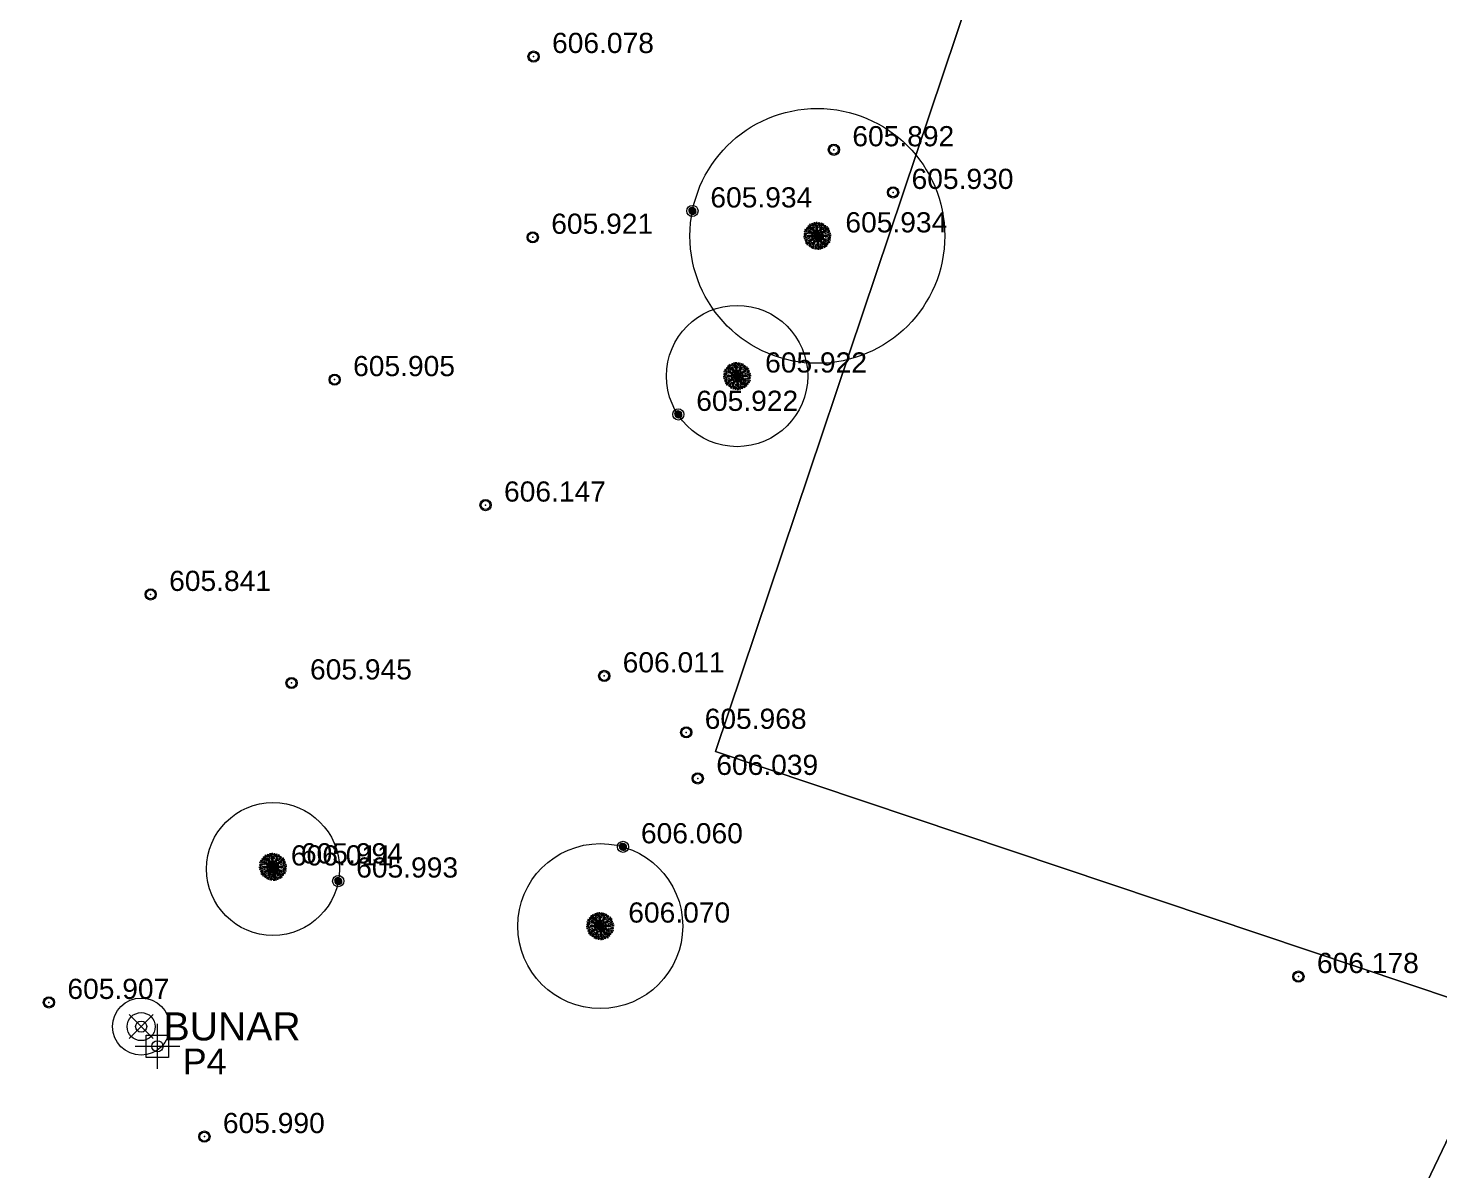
# Model space of a CAD drawing. Header units: metres. Extents: x 7508213 to 7508396, y 4696547 to 4696848.
# Drawn here: x 7508340.68 to 7508365.85, y 4696781.61 to 4696801.97 of the extents above; entities that cross this region are included whole.
import ezdxf

# ---------------------------------------------------------------- set-up
doc = ezdxf.new("R2010")
doc.units = ezdxf.units.M
doc.header["$PDMODE"] = 32
doc.header["$PDSIZE"] = 0.2
for name, color, linetype, lineweight in [('Bunar', 5, 'Continuous', 0), ('Matjet', 210, 'Continuous', 0), ('Parc-Kojshi', 251, 'Continuous', 0), ('Parc-Re', 7, 'Continuous', 0), ('peme', 3, 'Continuous', 0), ('rrjet', 7, 'Continuous', 0)]:
    doc.layers.add(name, color=color, linetype=linetype, lineweight=lineweight)
doc.layers.add('peme kurorat', color=7, linetype='Continuous', lineweight=0, true_color=0x6dc43b)
doc.styles.get("Standard").update_dxf_attribs({"font": 'arial.ttf'})

# ---------------------------------------------------------------- blocks, each defined once
blk = doc.blocks.new('*U58')
at = {"color": 0, "linetype": 'ByBlock', "lineweight": -2, "transparency": 16777216}
blk.add_line((0, 0), (0, 0), dxfattribs=at)
blk.add_circle((0, 0), 0.5, dxfattribs=at)
blk = doc.blocks.new('*U1229', base_point=(7508363.344, 4696785.058, 606.178))
at = {"layer": 'Matjet', "linetype": 'ByBlock', "insert": (7508363.674, 4696785.298, 606.178), "char_height": 0.36, "attachment_point": 4}
blk.add_mtext('606.178', dxfattribs=at)
blk = doc.blocks.new('*U1230', base_point=(7508363.344, 4696785.058, 606.178))
at = {"layer": 'Matjet', "linetype": 'ByBlock', "lineweight": -2}
blk.add_blockref('*U1229', (7508363.344, 4696785.058, 606.178), dxfattribs=at)
blk = doc.blocks.new('*U1231', base_point=(7508363.344, 4696785.058, 606.178))
at = {"layer": 'Matjet', "linetype": 'ByBlock', "lineweight": -2}
blk.add_blockref('*U1230', (7508363.344, 4696785.058, 606.178), dxfattribs=at)
at = {"layer": 'Matjet', "linetype": 'ByBlock', "lineweight": -2, "xscale": 0.1599999968, "yscale": 0.1599999968, "zscale": 0.1599999968}
blk.add_blockref('*U58', (7508363.344, 4696785.058, 606.178), dxfattribs=at)
blk = doc.blocks.new('*U1232', base_point=(7508352.629, 4696788.592, 606.039))
at = {"layer": 'Matjet', "linetype": 'ByBlock', "insert": (7508352.959, 4696788.832, 606.039), "char_height": 0.36, "attachment_point": 4}
blk.add_mtext('606.039', dxfattribs=at)
blk = doc.blocks.new('*U1233', base_point=(7508352.629, 4696788.592, 606.039))
at = {"layer": 'Matjet', "linetype": 'ByBlock', "lineweight": -2}
blk.add_blockref('*U1232', (7508352.629, 4696788.592, 606.039), dxfattribs=at)
blk = doc.blocks.new('*U1234', base_point=(7508352.629, 4696788.592, 606.039))
at = {"layer": 'Matjet', "linetype": 'ByBlock', "lineweight": -2}
blk.add_blockref('*U1233', (7508352.629, 4696788.592, 606.039), dxfattribs=at)
at = {"layer": 'Matjet', "linetype": 'ByBlock', "lineweight": -2, "xscale": 0.1599999968, "yscale": 0.1599999968, "zscale": 0.1599999968}
blk.add_blockref('*U58', (7508352.629, 4696788.592, 606.039), dxfattribs=at)
blk = doc.blocks.new('Tree 6')
at = {"color": 0, "linetype": 'ByBlock', "lineweight": -2}
for p, q in [((-0.092, 0.014), (-0.121, 0.015)), ((-0.089, 0.03), (-0.118, 0.039)), ((-0.069, 0.015), (-0.117, 0.025)), ((-0.1, 0.008), (-0.116, 0.006)), ((-0.091, 0.041), (-0.112, 0.052)), ((-0.09, 0.049), (-0.11, 0.058)), ((-0.048, 0.019), (-0.102, 0.04)), ((-0.083, 0.057), (-0.098, 0.064)), ((-0.073, 0.058), (-0.097, 0.073)), ((-0.044, 0.002), (-0.094, 0.005)), ((-0.052, 0.048), (-0.089, 0.08)), ((-0.044, 0.024), (-0.085, 0.046)), ((-0.062, 0.07), (-0.083, 0.093)), ((-0.037, 0.024), (-0.079, 0.051)), ((-0.058, 0.08), (-0.071, 0.101)), ((-0.032, 0.041), (-0.069, 0.086)), ((-0.054, 0.087), (-0.066, 0.106)), ((-0.019, 0.005), (-0.057, 0.015)), ((-0.043, 0.09), (-0.053, 0.104)), ((-0.026, 0.043), (-0.051, 0.082)), ((-0.034, 0.087), (-0.048, 0.112)), ((-0.02, 0.039), (-0.043, 0.084)), ((0, 0), (-0.042, -0.001)), ((-0.014, 0.014), (-0.041, 0.042)), ((-0.021, 0.067), (-0.037, 0.114)), ((0, 0), (-0.037, 0.02)), ((0, 0), (-0.036, -0.022)), ((0, 0), (-0.034, 0.002)), ((0, 0), (-0.03, -0.015)), ((0, 0), (-0.028, 0.018)), ((-0.018, 0.092), (-0.025, 0.121)), ((0, 0), (-0.022, 0.036)), ((0, 0), (-0.02, -0.037)), ((0, 0), (-0.018, -0.028)), ((-0.007, 0.051), (-0.016, 0.109)), ((-0.005, 0.019), (-0.015, 0.057)), ((0, 0), (-0.015, 0.03)), ((-0.01, 0.099), (-0.011, 0.123)), ((-0.003, 0.102), (-0.004, 0.124)), ((-0.001, 0.05), (-0.003, 0.096)), ((0, 0), (-0.002, -0.034)), ((0, 0), (-0.001, 0.042)), ((0, 0), (0.02, 0.037)), ((0, 0), (0.002, 0.034)), ((0, 0), (0.018, 0.028)), ((0, 0), (0.036, 0.022)), ((0, 0), (0.03, 0.015)), ((0, 0), (0.042, 0.001)), ((0, 0), (0.015, -0.03)), ((0, 0), (0.001, -0.042)), ((0, 0), (0.034, -0.002)), ((0, 0), (0.037, -0.02)), ((0, 0), (0.028, -0.018)), ((0, 0), (0.022, -0.036)), ((0.002, 0.044), (0.005, 0.094)), ((0.005, 0.019), (0.015, 0.057)), ((0.008, 0.1), (0.006, 0.116)), ((0.014, 0.092), (0.015, 0.121)), ((0.014, 0.014), (0.042, 0.041)), ((0.015, 0.069), (0.025, 0.117)), ((0.019, 0.048), (0.04, 0.102)), ((0.019, 0.005), (0.057, 0.015)), ((0.024, 0.044), (0.046, 0.085)), ((0.024, 0.037), (0.051, 0.079)), ((0.03, 0.089), (0.039, 0.118)), ((0.039, 0.02), (0.084, 0.043)), ((0.041, 0.091), (0.052, 0.112)), ((0.041, 0.032), (0.086, 0.069)), ((0.043, 0.026), (0.082, 0.051)), ((0.048, 0.052), (0.08, 0.089)), ((0.049, 0.09), (0.058, 0.11)), ((0.05, 0.001), (0.096, 0.003)), ((0.051, 0.007), (0.109, 0.016)), ((0.057, 0.083), (0.064, 0.098)), ((0.058, 0.073), (0.073, 0.097)), ((0.067, 0.021), (0.114, 0.037)), ((0.07, 0.062), (0.093, 0.083)), ((0.08, 0.058), (0.101, 0.071)), ((0.087, 0.054), (0.106, 0.066)), ((0.087, 0.034), (0.112, 0.048)), ((0.09, 0.043), (0.104, 0.053)), ((0.092, 0.018), (0.121, 0.025)), ((0.099, 0.01), (0.123, 0.011)), ((0.102, 0.003), (0.124, 0.004)), ((-0.102, -0.003), (-0.124, -0.004)), ((-0.099, -0.01), (-0.123, -0.011)), ((-0.092, -0.018), (-0.121, -0.025)), ((-0.067, -0.021), (-0.114, -0.037)), ((-0.087, -0.034), (-0.112, -0.048)), ((-0.051, -0.007), (-0.109, -0.016)), ((-0.087, -0.054), (-0.106, -0.066)), ((-0.09, -0.043), (-0.104, -0.053)), ((-0.08, -0.058), (-0.101, -0.071)), ((-0.05, -0.001), (-0.096, -0.003)), ((-0.07, -0.062), (-0.093, -0.083)), ((-0.041, -0.032), (-0.086, -0.069)), ((-0.039, -0.02), (-0.084, -0.043)), ((-0.043, -0.026), (-0.082, -0.051)), ((-0.048, -0.052), (-0.08, -0.089)), ((-0.058, -0.073), (-0.073, -0.097)), ((-0.057, -0.083), (-0.064, -0.098)), ((-0.049, -0.09), (-0.058, -0.11)), ((-0.019, -0.005), (-0.057, -0.015)), ((-0.041, -0.091), (-0.052, -0.112)), ((-0.024, -0.037), (-0.051, -0.079)), ((-0.024, -0.044), (-0.046, -0.085)), ((-0.014, -0.014), (-0.042, -0.041)), ((-0.019, -0.048), (-0.04, -0.102)), ((-0.03, -0.089), (-0.039, -0.118)), ((-0.015, -0.069), (-0.025, -0.117)), ((-0.005, -0.019), (-0.015, -0.057)), ((-0.014, -0.092), (-0.015, -0.121)), ((-0.008, -0.1), (-0.006, -0.116)), ((-0.002, -0.044), (-0.005, -0.094)), ((0.001, -0.05), (0.003, -0.096)), ((0.003, -0.102), (0.004, -0.124)), ((0.005, -0.019), (0.015, -0.057)), ((0.007, -0.051), (0.016, -0.109)), ((0.01, -0.099), (0.011, -0.123)), ((0.014, -0.014), (0.041, -0.042)), ((0.018, -0.092), (0.025, -0.121)), ((0.019, -0.005), (0.057, -0.015)), ((0.02, -0.039), (0.043, -0.084)), ((0.021, -0.067), (0.037, -0.114)), ((0.026, -0.043), (0.051, -0.082)), ((0.032, -0.041), (0.069, -0.086)), ((0.034, -0.087), (0.048, -0.112)), ((0.037, -0.024), (0.079, -0.051)), ((0.043, -0.09), (0.053, -0.104)), ((0.044, -0.002), (0.094, -0.005)), ((0.044, -0.024), (0.085, -0.046)), ((0.048, -0.019), (0.102, -0.04)), ((0.052, -0.048), (0.089, -0.08)), ((0.054, -0.087), (0.066, -0.106)), ((0.058, -0.08), (0.071, -0.101)), ((0.062, -0.07), (0.083, -0.093)), ((0.069, -0.015), (0.117, -0.025)), ((0.073, -0.058), (0.097, -0.073)), ((0.083, -0.057), (0.098, -0.064)), ((0.089, -0.03), (0.118, -0.039)), ((0.09, -0.049), (0.11, -0.058)), ((0.091, -0.041), (0.112, -0.052)), ((0.092, -0.014), (0.121, -0.015)), ((0.1, -0.008), (0.116, -0.006))]:
    blk.add_line(p, q, dxfattribs=at)
blk = doc.blocks.new('*U1235', base_point=(7508350.889, 4696785.958, 606.07))
at = {"layer": 'peme', "linetype": 'ByBlock', "insert": (7508351.389, 4696786.198, 606.07), "char_height": 0.36, "attachment_point": 4}
blk.add_mtext('{\\C256;606.070}', dxfattribs=at)
blk = doc.blocks.new('*U1236', base_point=(7508350.889, 4696785.958, 606.07))
at = {"layer": 'peme', "linetype": 'ByBlock', "lineweight": -2}
blk.add_blockref('*U1235', (7508350.889, 4696785.958, 606.07), dxfattribs=at)
blk = doc.blocks.new('*U1237', base_point=(7508350.889, 4696785.958, 606.07))
at = {"layer": 'peme', "linetype": 'ByBlock', "lineweight": -2, "xscale": 2.009810507619478, "yscale": 2.009810507619478, "zscale": 2.009810507619478}
blk.add_blockref('Tree 6', (7508350.889, 4696785.958, 606.07), dxfattribs=at)
at = {"layer": 'peme', "linetype": 'ByBlock', "lineweight": -2}
blk.add_blockref('*U1236', (7508350.889, 4696785.958, 606.07), dxfattribs=at)
blk = doc.blocks.new('*U1238', base_point=(7508351.295, 4696787.372, 606.06))
at = {"layer": 'peme kurorat', "linetype": 'ByBlock', "insert": (7508351.615, 4696787.612, 606.06), "char_height": 0.36, "attachment_point": 4}
blk.add_mtext('{\\C256;606.060}', dxfattribs=at)
blk = doc.blocks.new('*U1239', base_point=(7508351.295, 4696787.372, 606.06))
at = {"layer": 'peme kurorat', "linetype": 'ByBlock', "lineweight": -2}
blk.add_blockref('*U1238', (7508351.295, 4696787.372, 606.06), dxfattribs=at)
blk = doc.blocks.new('*U1240', base_point=(7508351.295, 4696787.372, 606.06))
at = {"layer": 'peme kurorat', "linetype": 'ByBlock', "lineweight": -2}
blk.add_blockref('*U1239', (7508351.295, 4696787.372, 606.06), dxfattribs=at)
at = {"layer": 'peme kurorat', "linetype": 'ByBlock', "lineweight": -2, "xscale": 0.5627469421334539, "yscale": 0.5627469421334539, "zscale": 0.5627469421334539}
blk.add_blockref('Tree 6', (7508351.295, 4696787.372, 606.06), dxfattribs=at)
blk = doc.blocks.new('*U1241', base_point=(7508345.05, 4696786.977, 606.011))
at = {"layer": 'peme kurorat', "linetype": 'ByBlock', "insert": (7508345.37, 4696787.217, 606.011), "char_height": 0.36, "attachment_point": 4}
blk.add_mtext('{\\C256;606.011}', dxfattribs=at)
blk = doc.blocks.new('*U1242', base_point=(7508345.05, 4696786.977, 606.011))
at = {"layer": 'peme kurorat', "linetype": 'ByBlock', "lineweight": -2}
blk.add_blockref('*U1241', (7508345.05, 4696786.977, 606.011), dxfattribs=at)
blk = doc.blocks.new('*U1243', base_point=(7508345.05, 4696786.977, 606.011))
at = {"layer": 'peme kurorat', "linetype": 'ByBlock', "lineweight": -2}
blk.add_blockref('*U1242', (7508345.05, 4696786.977, 606.011), dxfattribs=at)
at = {"layer": 'peme kurorat', "linetype": 'ByBlock', "lineweight": -2, "xscale": 0.5627469421334539, "yscale": 0.5627469421334539, "zscale": 0.5627469421334539}
blk.add_blockref('Tree 6', (7508345.05, 4696786.977, 606.011), dxfattribs=at)
blk = doc.blocks.new('*U1244', base_point=(7508345.049, 4696787.014, 605.994))
at = {"layer": 'peme', "linetype": 'ByBlock', "insert": (7508345.549, 4696787.254, 605.994), "char_height": 0.36, "attachment_point": 4}
blk.add_mtext('{\\C256;605.994}', dxfattribs=at)
blk = doc.blocks.new('*U1245', base_point=(7508345.049, 4696787.014, 605.994))
at = {"layer": 'peme', "linetype": 'ByBlock', "lineweight": -2}
blk.add_blockref('*U1244', (7508345.049, 4696787.014, 605.994), dxfattribs=at)
blk = doc.blocks.new('*U1246', base_point=(7508345.049, 4696787.014, 605.994))
at = {"layer": 'peme', "linetype": 'ByBlock', "lineweight": -2}
blk.add_blockref('*U1245', (7508345.049, 4696787.014, 605.994), dxfattribs=at)
at = {"layer": 'peme', "linetype": 'ByBlock', "lineweight": -2, "xscale": 2.009810507619478, "yscale": 2.009810507619478, "zscale": 2.009810507619478}
blk.add_blockref('Tree 6', (7508345.049, 4696787.014, 605.994), dxfattribs=at)
blk = doc.blocks.new('*U1247', base_point=(7508346.215, 4696786.761, 605.993))
at = {"layer": 'peme kurorat', "linetype": 'ByBlock', "insert": (7508346.535, 4696787.001, 605.993), "char_height": 0.36, "attachment_point": 4}
blk.add_mtext('{\\C256;605.993}', dxfattribs=at)
blk = doc.blocks.new('*U1248', base_point=(7508346.215, 4696786.761, 605.993))
at = {"layer": 'peme kurorat', "linetype": 'ByBlock', "lineweight": -2}
blk.add_blockref('*U1247', (7508346.215, 4696786.761, 605.993), dxfattribs=at)
blk = doc.blocks.new('*U1249', base_point=(7508346.215, 4696786.761, 605.993))
at = {"layer": 'peme kurorat', "linetype": 'ByBlock', "lineweight": -2}
blk.add_blockref('*U1248', (7508346.215, 4696786.761, 605.993), dxfattribs=at)
at = {"layer": 'peme kurorat', "linetype": 'ByBlock', "lineweight": -2, "xscale": 0.5627469421334539, "yscale": 0.5627469421334539, "zscale": 0.5627469421334539}
blk.add_blockref('Tree 6', (7508346.215, 4696786.761, 605.993), dxfattribs=at)
blk = doc.blocks.new('*U1250', base_point=(7508343.827, 4696782.203, 605.99))
at = {"layer": 'Matjet', "linetype": 'ByBlock', "insert": (7508344.157, 4696782.443, 605.99), "char_height": 0.36, "attachment_point": 4}
blk.add_mtext('605.990', dxfattribs=at)
blk = doc.blocks.new('*U1251', base_point=(7508343.827, 4696782.203, 605.99))
at = {"layer": 'Matjet', "linetype": 'ByBlock', "lineweight": -2}
blk.add_blockref('*U1250', (7508343.827, 4696782.203, 605.99), dxfattribs=at)
blk = doc.blocks.new('*U1252', base_point=(7508343.827, 4696782.203, 605.99))
at = {"layer": 'Matjet', "linetype": 'ByBlock', "lineweight": -2}
blk.add_blockref('*U1251', (7508343.827, 4696782.203, 605.99), dxfattribs=at)
at = {"layer": 'Matjet', "linetype": 'ByBlock', "lineweight": -2, "xscale": 0.1599999968, "yscale": 0.1599999968, "zscale": 0.1599999968}
blk.add_blockref('*U58', (7508343.827, 4696782.203, 605.99), dxfattribs=at)
blk = doc.blocks.new('*U1277', base_point=(7508341.053, 4696784.596, 605.907))
at = {"layer": 'Matjet', "linetype": 'ByBlock', "insert": (7508341.383, 4696784.836, 605.907), "char_height": 0.36, "attachment_point": 4}
blk.add_mtext('605.907', dxfattribs=at)
blk = doc.blocks.new('*U1278', base_point=(7508341.053, 4696784.596, 605.907))
at = {"layer": 'Matjet', "linetype": 'ByBlock', "lineweight": -2}
blk.add_blockref('*U1277', (7508341.053, 4696784.596, 605.907), dxfattribs=at)
blk = doc.blocks.new('*U1279', base_point=(7508341.053, 4696784.596, 605.907))
at = {"layer": 'Matjet', "linetype": 'ByBlock', "lineweight": -2}
blk.add_blockref('*U1278', (7508341.053, 4696784.596, 605.907), dxfattribs=at)
at = {"layer": 'Matjet', "linetype": 'ByBlock', "lineweight": -2, "xscale": 0.1599999968, "yscale": 0.1599999968, "zscale": 0.1599999968}
blk.add_blockref('*U58', (7508341.053, 4696784.596, 605.907), dxfattribs=at)
blk = doc.blocks.new('*U1280', base_point=(7508342.868, 4696791.874, 605.841))
at = {"layer": 'Matjet', "linetype": 'ByBlock', "insert": (7508343.198, 4696792.114, 605.841), "char_height": 0.36, "attachment_point": 4}
blk.add_mtext('605.841', dxfattribs=at)
blk = doc.blocks.new('*U1281', base_point=(7508342.868, 4696791.874, 605.841))
at = {"layer": 'Matjet', "linetype": 'ByBlock', "lineweight": -2}
blk.add_blockref('*U1280', (7508342.868, 4696791.874, 605.841), dxfattribs=at)
blk = doc.blocks.new('*U1282', base_point=(7508342.868, 4696791.874, 605.841))
at = {"layer": 'Matjet', "linetype": 'ByBlock', "lineweight": -2}
blk.add_blockref('*U1281', (7508342.868, 4696791.874, 605.841), dxfattribs=at)
at = {"layer": 'Matjet', "linetype": 'ByBlock', "lineweight": -2, "xscale": 0.1599999968, "yscale": 0.1599999968, "zscale": 0.1599999968}
blk.add_blockref('*U58', (7508342.868, 4696791.874, 605.841), dxfattribs=at)
blk = doc.blocks.new('*U1313', base_point=(7508352.422, 4696789.414, 605.968))
at = {"layer": 'Matjet', "linetype": 'ByBlock', "insert": (7508352.752, 4696789.654, 605.968), "char_height": 0.36, "attachment_point": 4}
blk.add_mtext('605.968', dxfattribs=at)
blk = doc.blocks.new('*U1314', base_point=(7508352.422, 4696789.414, 605.968))
at = {"layer": 'Matjet', "linetype": 'ByBlock', "lineweight": -2}
blk.add_blockref('*U1313', (7508352.422, 4696789.414, 605.968), dxfattribs=at)
blk = doc.blocks.new('*U1315', base_point=(7508352.422, 4696789.414, 605.968))
at = {"layer": 'Matjet', "linetype": 'ByBlock', "lineweight": -2}
blk.add_blockref('*U1314', (7508352.422, 4696789.414, 605.968), dxfattribs=at)
at = {"layer": 'Matjet', "linetype": 'ByBlock', "lineweight": -2, "xscale": 0.1599999968, "yscale": 0.1599999968, "zscale": 0.1599999968}
blk.add_blockref('*U58', (7508352.422, 4696789.414, 605.968), dxfattribs=at)
blk = doc.blocks.new('*U1316', base_point=(7508350.959, 4696790.421, 606.011))
at = {"layer": 'Matjet', "linetype": 'ByBlock', "insert": (7508351.289, 4696790.661, 606.011), "char_height": 0.36, "attachment_point": 4}
blk.add_mtext('606.011', dxfattribs=at)
blk = doc.blocks.new('*U1317', base_point=(7508350.959, 4696790.421, 606.011))
at = {"layer": 'Matjet', "linetype": 'ByBlock', "lineweight": -2}
blk.add_blockref('*U1316', (7508350.959, 4696790.421, 606.011), dxfattribs=at)
blk = doc.blocks.new('*U1318', base_point=(7508350.959, 4696790.421, 606.011))
at = {"layer": 'Matjet', "linetype": 'ByBlock', "lineweight": -2}
blk.add_blockref('*U1317', (7508350.959, 4696790.421, 606.011), dxfattribs=at)
at = {"layer": 'Matjet', "linetype": 'ByBlock', "lineweight": -2, "xscale": 0.1599999968, "yscale": 0.1599999968, "zscale": 0.1599999968}
blk.add_blockref('*U58', (7508350.959, 4696790.421, 606.011), dxfattribs=at)
blk = doc.blocks.new('*U1319', base_point=(7508349.685, 4696798.245, 605.921))
at = {"layer": 'Matjet', "linetype": 'ByBlock', "insert": (7508350.015, 4696798.485, 605.921), "char_height": 0.36, "attachment_point": 4}
blk.add_mtext('605.921', dxfattribs=at)
blk = doc.blocks.new('*U1320', base_point=(7508349.685, 4696798.245, 605.921))
at = {"layer": 'Matjet', "linetype": 'ByBlock', "lineweight": -2}
blk.add_blockref('*U1319', (7508349.685, 4696798.245, 605.921), dxfattribs=at)
blk = doc.blocks.new('*U1321', base_point=(7508349.685, 4696798.245, 605.921))
at = {"layer": 'Matjet', "linetype": 'ByBlock', "lineweight": -2}
blk.add_blockref('*U1320', (7508349.685, 4696798.245, 605.921), dxfattribs=at)
at = {"layer": 'Matjet', "linetype": 'ByBlock', "lineweight": -2, "xscale": 0.1599999968, "yscale": 0.1599999968, "zscale": 0.1599999968}
blk.add_blockref('*U58', (7508349.685, 4696798.245, 605.921), dxfattribs=at)
blk = doc.blocks.new('*U1322', base_point=(7508352.282, 4696795.086, 605.922))
at = {"layer": 'peme kurorat', "linetype": 'ByBlock', "insert": (7508352.602, 4696795.326, 605.922), "char_height": 0.36, "attachment_point": 4}
blk.add_mtext('{\\C256;605.922}', dxfattribs=at)
blk = doc.blocks.new('*U1323', base_point=(7508352.282, 4696795.086, 605.922))
at = {"layer": 'peme kurorat', "linetype": 'ByBlock', "lineweight": -2}
blk.add_blockref('*U1322', (7508352.282, 4696795.086, 605.922), dxfattribs=at)
blk = doc.blocks.new('*U1324', base_point=(7508352.282, 4696795.086, 605.922))
at = {"layer": 'peme kurorat', "linetype": 'ByBlock', "lineweight": -2}
blk.add_blockref('*U1323', (7508352.282, 4696795.086, 605.922), dxfattribs=at)
at = {"layer": 'peme kurorat', "linetype": 'ByBlock', "lineweight": -2, "xscale": 0.5627469421334539, "yscale": 0.5627469421334539, "zscale": 0.5627469421334539}
blk.add_blockref('Tree 6', (7508352.282, 4696795.086, 605.922), dxfattribs=at)
blk = doc.blocks.new('*U1325', base_point=(7508353.33, 4696795.77, 605.922))
at = {"layer": 'peme', "linetype": 'ByBlock', "insert": (7508353.83, 4696796.01, 605.922), "char_height": 0.36, "attachment_point": 4}
blk.add_mtext('{\\C256;605.922}', dxfattribs=at)
blk = doc.blocks.new('*U1326', base_point=(7508353.33, 4696795.77, 605.922))
at = {"layer": 'peme', "linetype": 'ByBlock', "lineweight": -2}
blk.add_blockref('*U1325', (7508353.33, 4696795.77, 605.922), dxfattribs=at)
blk = doc.blocks.new('*U1327', base_point=(7508353.33, 4696795.77, 605.922))
at = {"layer": 'peme', "linetype": 'ByBlock', "lineweight": -2, "xscale": 2.009810507619478, "yscale": 2.009810507619478, "zscale": 2.009810507619478}
blk.add_blockref('Tree 6', (7508353.33, 4696795.77, 605.922), dxfattribs=at)
at = {"layer": 'peme', "linetype": 'ByBlock', "lineweight": -2}
blk.add_blockref('*U1326', (7508353.33, 4696795.77, 605.922), dxfattribs=at)
blk = doc.blocks.new('*U1328', base_point=(7508352.533, 4696798.715, 605.934))
at = {"layer": 'peme kurorat', "linetype": 'ByBlock', "insert": (7508352.853, 4696798.955, 605.934), "char_height": 0.36, "attachment_point": 4}
blk.add_mtext('{\\C256;605.934}', dxfattribs=at)
blk = doc.blocks.new('*U1329', base_point=(7508352.533, 4696798.715, 605.934))
at = {"layer": 'peme kurorat', "linetype": 'ByBlock', "lineweight": -2}
blk.add_blockref('*U1328', (7508352.533, 4696798.715, 605.934), dxfattribs=at)
blk = doc.blocks.new('*U1330', base_point=(7508352.533, 4696798.715, 605.934))
at = {"layer": 'peme kurorat', "linetype": 'ByBlock', "lineweight": -2}
blk.add_blockref('*U1329', (7508352.533, 4696798.715, 605.934), dxfattribs=at)
at = {"layer": 'peme kurorat', "linetype": 'ByBlock', "lineweight": -2, "xscale": 0.5627469421334539, "yscale": 0.5627469421334539, "zscale": 0.5627469421334539}
blk.add_blockref('Tree 6', (7508352.533, 4696798.715, 605.934), dxfattribs=at)
blk = doc.blocks.new('*U1331', base_point=(7508354.762, 4696798.27, 605.934))
at = {"layer": 'peme', "linetype": 'ByBlock', "insert": (7508355.262, 4696798.51, 605.934), "char_height": 0.36, "attachment_point": 4}
blk.add_mtext('{\\C256;605.934}', dxfattribs=at)
blk = doc.blocks.new('*U1332', base_point=(7508354.762, 4696798.27, 605.934))
at = {"layer": 'peme', "linetype": 'ByBlock', "lineweight": -2}
blk.add_blockref('*U1331', (7508354.762, 4696798.27, 605.934), dxfattribs=at)
blk = doc.blocks.new('*U1333', base_point=(7508354.762, 4696798.27, 605.934))
at = {"layer": 'peme', "linetype": 'ByBlock', "lineweight": -2, "xscale": 2.009810507619478, "yscale": 2.009810507619478, "zscale": 2.009810507619478}
blk.add_blockref('Tree 6', (7508354.762, 4696798.27, 605.934), dxfattribs=at)
at = {"layer": 'peme', "linetype": 'ByBlock', "lineweight": -2}
blk.add_blockref('*U1332', (7508354.762, 4696798.27, 605.934), dxfattribs=at)
blk = doc.blocks.new('*U1334', base_point=(7508356.113, 4696799.045, 605.93))
at = {"layer": 'Matjet', "linetype": 'ByBlock', "insert": (7508356.443, 4696799.285, 605.93), "char_height": 0.36, "attachment_point": 4}
blk.add_mtext('605.930', dxfattribs=at)
blk = doc.blocks.new('*U1335', base_point=(7508356.113, 4696799.045, 605.93))
at = {"layer": 'Matjet', "linetype": 'ByBlock', "lineweight": -2}
blk.add_blockref('*U1334', (7508356.113, 4696799.045, 605.93), dxfattribs=at)
blk = doc.blocks.new('*U1336', base_point=(7508356.113, 4696799.045, 605.93))
at = {"layer": 'Matjet', "linetype": 'ByBlock', "lineweight": -2}
blk.add_blockref('*U1335', (7508356.113, 4696799.045, 605.93), dxfattribs=at)
at = {"layer": 'Matjet', "linetype": 'ByBlock', "lineweight": -2, "xscale": 0.1599999968, "yscale": 0.1599999968, "zscale": 0.1599999968}
blk.add_blockref('*U58', (7508356.113, 4696799.045, 605.93), dxfattribs=at)
blk = doc.blocks.new('*U1409', base_point=(7508355.056, 4696799.806, 605.892))
at = {"layer": 'Matjet', "linetype": 'ByBlock', "insert": (7508355.386, 4696800.046, 605.892), "char_height": 0.36, "attachment_point": 4}
blk.add_mtext('605.892', dxfattribs=at)
blk = doc.blocks.new('*U1410', base_point=(7508355.056, 4696799.806, 605.892))
at = {"layer": 'Matjet', "linetype": 'ByBlock', "lineweight": -2}
blk.add_blockref('*U1409', (7508355.056, 4696799.806, 605.892), dxfattribs=at)
blk = doc.blocks.new('*U1411', base_point=(7508355.056, 4696799.806, 605.892))
at = {"layer": 'Matjet', "linetype": 'ByBlock', "lineweight": -2}
blk.add_blockref('*U1410', (7508355.056, 4696799.806, 605.892), dxfattribs=at)
at = {"layer": 'Matjet', "linetype": 'ByBlock', "lineweight": -2, "xscale": 0.1599999968, "yscale": 0.1599999968, "zscale": 0.1599999968}
blk.add_blockref('*U58', (7508355.056, 4696799.806, 605.892), dxfattribs=at)
blk = doc.blocks.new('*U1412', base_point=(7508349.699, 4696801.47, 606.078))
at = {"layer": 'Matjet', "linetype": 'ByBlock', "insert": (7508350.029, 4696801.71, 606.078), "char_height": 0.36, "attachment_point": 4}
blk.add_mtext('606.078', dxfattribs=at)
blk = doc.blocks.new('*U1413', base_point=(7508349.699, 4696801.47, 606.078))
at = {"layer": 'Matjet', "linetype": 'ByBlock', "lineweight": -2}
blk.add_blockref('*U1412', (7508349.699, 4696801.47, 606.078), dxfattribs=at)
blk = doc.blocks.new('*U1414', base_point=(7508349.699, 4696801.47, 606.078))
at = {"layer": 'Matjet', "linetype": 'ByBlock', "lineweight": -2}
blk.add_blockref('*U1413', (7508349.699, 4696801.47, 606.078), dxfattribs=at)
at = {"layer": 'Matjet', "linetype": 'ByBlock', "lineweight": -2, "xscale": 0.1599999968, "yscale": 0.1599999968, "zscale": 0.1599999968}
blk.add_blockref('*U58', (7508349.699, 4696801.47, 606.078), dxfattribs=at)
blk = doc.blocks.new('*U1430', base_point=(7508346.15, 4696795.706, 605.905))
at = {"layer": 'Matjet', "linetype": 'ByBlock', "insert": (7508346.48, 4696795.946, 605.905), "char_height": 0.36, "attachment_point": 4}
blk.add_mtext('605.905', dxfattribs=at)
blk = doc.blocks.new('*U1431', base_point=(7508346.15, 4696795.706, 605.905))
at = {"layer": 'Matjet', "linetype": 'ByBlock', "lineweight": -2}
blk.add_blockref('*U1430', (7508346.15, 4696795.706, 605.905), dxfattribs=at)
blk = doc.blocks.new('*U1432', base_point=(7508346.15, 4696795.706, 605.905))
at = {"layer": 'Matjet', "linetype": 'ByBlock', "lineweight": -2}
blk.add_blockref('*U1431', (7508346.15, 4696795.706, 605.905), dxfattribs=at)
at = {"layer": 'Matjet', "linetype": 'ByBlock', "lineweight": -2, "xscale": 0.1599999968, "yscale": 0.1599999968, "zscale": 0.1599999968}
blk.add_blockref('*U58', (7508346.15, 4696795.706, 605.905), dxfattribs=at)
blk = doc.blocks.new('*U1433', base_point=(7508348.842, 4696793.468, 606.147))
at = {"layer": 'Matjet', "linetype": 'ByBlock', "insert": (7508349.172, 4696793.708, 606.147), "char_height": 0.36, "attachment_point": 4}
blk.add_mtext('606.147', dxfattribs=at)
blk = doc.blocks.new('*U1434', base_point=(7508348.842, 4696793.468, 606.147))
at = {"layer": 'Matjet', "linetype": 'ByBlock', "lineweight": -2}
blk.add_blockref('*U1433', (7508348.842, 4696793.468, 606.147), dxfattribs=at)
blk = doc.blocks.new('*U1435', base_point=(7508348.842, 4696793.468, 606.147))
at = {"layer": 'Matjet', "linetype": 'ByBlock', "lineweight": -2}
blk.add_blockref('*U1434', (7508348.842, 4696793.468, 606.147), dxfattribs=at)
at = {"layer": 'Matjet', "linetype": 'ByBlock', "lineweight": -2, "xscale": 0.1599999968, "yscale": 0.1599999968, "zscale": 0.1599999968}
blk.add_blockref('*U58', (7508348.842, 4696793.468, 606.147), dxfattribs=at)
blk = doc.blocks.new('*U1436', base_point=(7508345.381, 4696790.295, 605.945))
at = {"layer": 'Matjet', "linetype": 'ByBlock', "insert": (7508345.711, 4696790.535, 605.945), "char_height": 0.36, "attachment_point": 4}
blk.add_mtext('605.945', dxfattribs=at)
blk = doc.blocks.new('*U1437', base_point=(7508345.381, 4696790.295, 605.945))
at = {"layer": 'Matjet', "linetype": 'ByBlock', "lineweight": -2}
blk.add_blockref('*U1436', (7508345.381, 4696790.295, 605.945), dxfattribs=at)
blk = doc.blocks.new('*U1438', base_point=(7508345.381, 4696790.295, 605.945))
at = {"layer": 'Matjet', "linetype": 'ByBlock', "lineweight": -2}
blk.add_blockref('*U1437', (7508345.381, 4696790.295, 605.945), dxfattribs=at)
at = {"layer": 'Matjet', "linetype": 'ByBlock', "lineweight": -2, "xscale": 0.1599999968, "yscale": 0.1599999968, "zscale": 0.1599999968}
blk.add_blockref('*U58', (7508345.381, 4696790.295, 605.945), dxfattribs=at)
blk = doc.blocks.new('*U1667')
at = {"color": 0, "linetype": 'ByBlock', "lineweight": -2, "transparency": 16777216}
for p, q in [((0, -1), (0, 1)), ((-1, 0), (1, 0))]:
    blk.add_line(p, q, dxfattribs=at)
blk.add_lwpolyline([(-0.5, -0.5), (-0.5, 0.5), (0.5, 0.5), (0.5, -0.5)], close=True, dxfattribs=at)
blk = doc.blocks.new('*U1692', base_point=(7508342.989, 4696783.814, 606.735))
at = {"layer": 'rrjet', "linetype": 'ByBlock', "insert": (7508343.439, 4696783.774, 606.735), "char_height": 0.46, "attachment_point": 1}
blk.add_mtext('{\\fArial|b0|i0|c0|p34;\\C137;\\c8355647;P4}', dxfattribs=at)
blk = doc.blocks.new('*U1693', base_point=(7508342.989, 4696783.814, 606.735))
at = {"layer": 'rrjet', "color": 93, "linetype": 'ByBlock', "lineweight": -2}
blk.add_blockref('*U1692', (7508342.989, 4696783.814, 606.735), dxfattribs=at)
blk = doc.blocks.new('*U1694', base_point=(7508342.989, 4696783.814, 606.735))
at = {"layer": 'rrjet', "color": 93, "linetype": 'ByBlock', "lineweight": -2, "xscale": 0.4, "yscale": 0.4, "zscale": 0.4}
blk.add_blockref('*U1667', (7508342.989, 4696783.814, 606.735), dxfattribs=at)
at = {"layer": 'rrjet', "color": 93, "linetype": 'ByBlock', "lineweight": -2}
blk.add_blockref('*U1693', (7508342.989, 4696783.814, 606.735), dxfattribs=at)
blk = doc.blocks.new('Marker Pnt')
at = {"flags": 128}
for points in [[(0.86, -0.86), (-0.86, 0.86)], [(0.86, 0.86), (-0.86, -0.86)]]:
    blk.add_lwpolyline(points, dxfattribs=at)
blk.add_circle((0, 0), 1)
blk = doc.blocks.new('*U1695', base_point=(7508342.699, 4696784.165, 606.735))
at = {"layer": 'Bunar', "linetype": 'ByBlock', "insert": (7508343.099, 4696784.165, 606.735), "char_height": 0.5, "attachment_point": 4}
blk.add_mtext('BUNAR', dxfattribs=at)
blk = doc.blocks.new('*U1696', base_point=(7508342.699, 4696784.165, 606.735))
at = {"layer": 'Bunar', "linetype": 'ByBlock', "lineweight": -2}
blk.add_blockref('*U1695', (7508342.699, 4696784.165, 606.735), dxfattribs=at)
blk = doc.blocks.new('*U1697', base_point=(7508342.699, 4696784.165, 606.735))
at = {"layer": 'Bunar', "linetype": 'ByBlock', "lineweight": -2, "xscale": 0.2499999975, "yscale": 0.2499999975, "zscale": 0.2499999975}
blk.add_blockref('Marker Pnt', (7508342.699, 4696784.165, 606.735), dxfattribs=at)
at = {"layer": 'Bunar', "linetype": 'ByBlock', "lineweight": -2}
blk.add_blockref('*U1696', (7508342.699, 4696784.165, 606.735), dxfattribs=at)

msp = doc.modelspace()

# ---------------------------------------------------------------- linework, layer by layer
at = {"layer": 'Bunar'}
msp.add_circle((7508342.699, 4696784.165, 606.048), 0.51, dxfattribs=at)
msp.add_point((7508342.699, 4696784.165, 606.048), dxfattribs=at)
at = {"layer": 'Matjet'}
for p in [(7508349.699, 4696801.47, 606.078), (7508355.056, 4696799.806, 605.892), (7508356.113, 4696799.045, 605.93), (7508349.685, 4696798.245, 605.921), (7508346.15, 4696795.706, 605.905), (7508348.842, 4696793.468, 606.147), (7508342.868, 4696791.874, 605.841), (7508350.959, 4696790.421, 606.011), (7508345.381, 4696790.295, 605.945), (7508352.422, 4696789.414, 605.968), (7508352.629, 4696788.592, 606.039), (7508363.344, 4696785.058, 606.178), (7508341.053, 4696784.596, 605.907), (7508343.827, 4696782.203, 605.99)]:
    msp.add_point(p, dxfattribs=at)
at = {"layer": 'Parc-Kojshi'}
msp.add_lwpolyline([(7508267.447, 4696547.803), (7508275.994, 4696566.19), (7508277.954, 4696575.34), (7508282.824, 4696586.169), (7508294.355, 4696610.328), (7508302.946, 4696636.177), (7508314.897, 4696663.246), (7508324.647, 4696675.795), (7508341.828, 4696703.513), (7508342.418, 4696709.343), (7508349.879, 4696734.422), (7508360.2, 4696770.031), (7508376.181, 4696803.419), (7508378.462, 4696813.189), (7508384.732, 4696829.768), (7508387.737, 4696837.613)], dxfattribs=at)
at = {"layer": 'Parc-Re', "flags": 128}
msp.add_lwpolyline([(7508243.875, 4696612.831), (7508268.398, 4696724.717), (7508215.238, 4696734.24), (7508215.569, 4696763.219), (7508212.93, 4696782.929), (7508212.93, 4696793.808), (7508216.721, 4696814.178), (7508220.981, 4696845.627), (7508225.342, 4696846.137), (7508234.813, 4696834.987), (7508244.611, 4696836.326), (7508256.462, 4696839.505), (7508277.532, 4696834.894), (7508321.191, 4696821.902), (7508376.181, 4696803.419), (7508360.2, 4696770.031), (7508349.879, 4696734.422), (7508342.418, 4696709.343), (7508341.828, 4696703.513), (7508324.647, 4696675.795)], dxfattribs=at)
for points in [[(7508367.048, 4696784.338), (7508352.944, 4696789.074), (7508359.635, 4696808.98), (7508321.191, 4696821.902), (7508313.783, 4696824.107), (7508302.842, 4696770.141), (7508356.17, 4696756.126), (7508360.2, 4696770.031)], [(7508376.181, 4696803.419), (7508359.635, 4696808.98), (7508352.944, 4696789.074), (7508367.048, 4696784.338)]]:
    msp.add_lwpolyline(points, close=True, dxfattribs=at)
at = {"layer": 'peme'}
for p in [(7508354.762, 4696798.27, 605.934), (7508353.33, 4696795.77, 605.922), (7508345.049, 4696787.014, 605.994), (7508350.889, 4696785.958, 606.07)]:
    msp.add_point(p, dxfattribs=at)
at = {"layer": 'peme kurorat'}
for centre, radius in [((7508354.762, 4696798.27, 605.903), 2.273), ((7508353.33, 4696795.77, 605.779), 1.26), ((7508345.05, 4696786.977, 606.011), 1.185), ((7508350.889, 4696785.958, 606.07), 1.471)]:
    msp.add_circle(centre, radius, dxfattribs=at)
for p in [(7508352.533, 4696798.715, 605.934), (7508352.282, 4696795.086, 605.922), (7508351.295, 4696787.372, 606.06), (7508345.05, 4696786.977, 606.011), (7508346.215, 4696786.761, 605.993)]:
    msp.add_point(p, dxfattribs=at)
at = {"layer": 'rrjet'}
msp.add_point((7508342.989, 4696783.814, 606.735), dxfattribs=at)

# ---------------------------------------------------------------- block references
at = {"layer": 'Bunar'}
msp.add_blockref('*U1697', (7508342.699, 4696784.165, 606.735), dxfattribs=at)
at = {"layer": 'Matjet'}
for name, p in [('*U1414', (7508349.699, 4696801.47, 606.078)), ('*U1411', (7508355.056, 4696799.806, 605.892)), ('*U1336', (7508356.113, 4696799.045, 605.93)), ('*U1321', (7508349.685, 4696798.245, 605.921)), ('*U1432', (7508346.15, 4696795.706, 605.905)), ('*U1435', (7508348.842, 4696793.468, 606.147)), ('*U1282', (7508342.868, 4696791.874, 605.841)), ('*U1438', (7508345.381, 4696790.295, 605.945)), ('*U1318', (7508350.959, 4696790.421, 606.011)), ('*U1315', (7508352.422, 4696789.414, 605.968)), ('*U1234', (7508352.629, 4696788.592, 606.039)), ('*U1231', (7508363.344, 4696785.058, 606.178)), ('*U1279', (7508341.053, 4696784.596, 605.907)), ('*U1252', (7508343.827, 4696782.203, 605.99))]:
    msp.add_blockref(name, p, dxfattribs=at)
at = {"layer": 'peme'}
for name, p in [('*U1333', (7508354.762, 4696798.27, 605.934)), ('*U1327', (7508353.33, 4696795.77, 605.922)), ('*U1246', (7508345.049, 4696787.014, 605.994)), ('*U1237', (7508350.889, 4696785.958, 606.07))]:
    msp.add_blockref(name, p, dxfattribs=at)
at = {"layer": 'peme kurorat'}
for name, p in [('*U1330', (7508352.533, 4696798.715, 605.934)), ('*U1324', (7508352.282, 4696795.086, 605.922)), ('*U1240', (7508351.295, 4696787.372, 606.06)), ('*U1243', (7508345.05, 4696786.977, 606.011)), ('*U1249', (7508346.215, 4696786.761, 605.993))]:
    msp.add_blockref(name, p, dxfattribs=at)
at = {"layer": 'rrjet'}
msp.add_blockref('*U1694', (7508342.989, 4696783.814, 606.735), dxfattribs=at)

doc.saveas('drawing.dxf')
